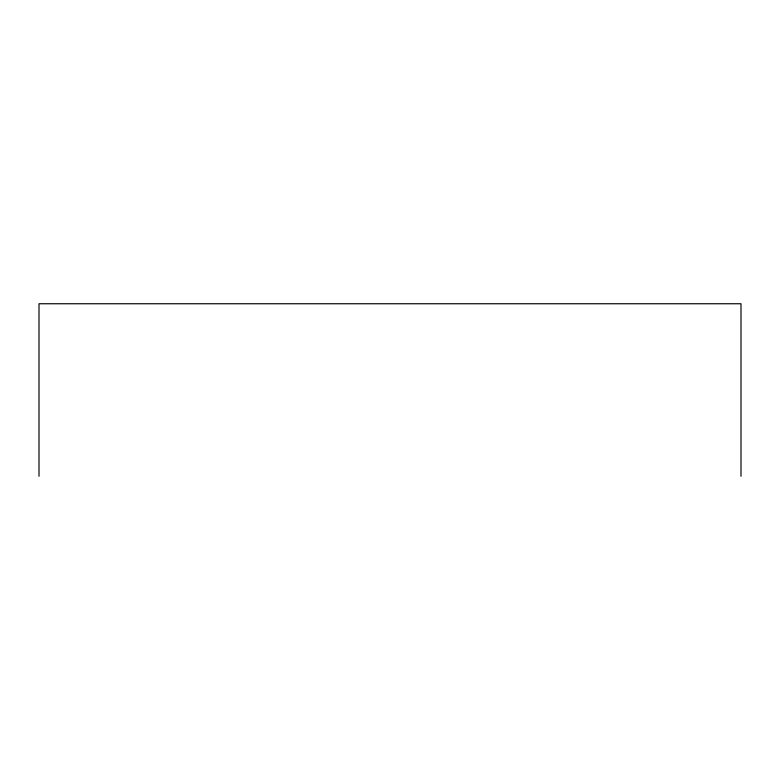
<?xml version="1.0" encoding="UTF-8"?>
<svg xmlns="http://www.w3.org/2000/svg" width="780" height="780" viewBox="0 0 780 780"><rect width="100%" height="100%" fill="white"/><g stroke="black" fill="none" stroke-linecap="round" stroke-linejoin="round"><path stroke-width="1.17" d="M741 476.248L741 303.752L39 303.752L39 476.248"/></g></svg>
